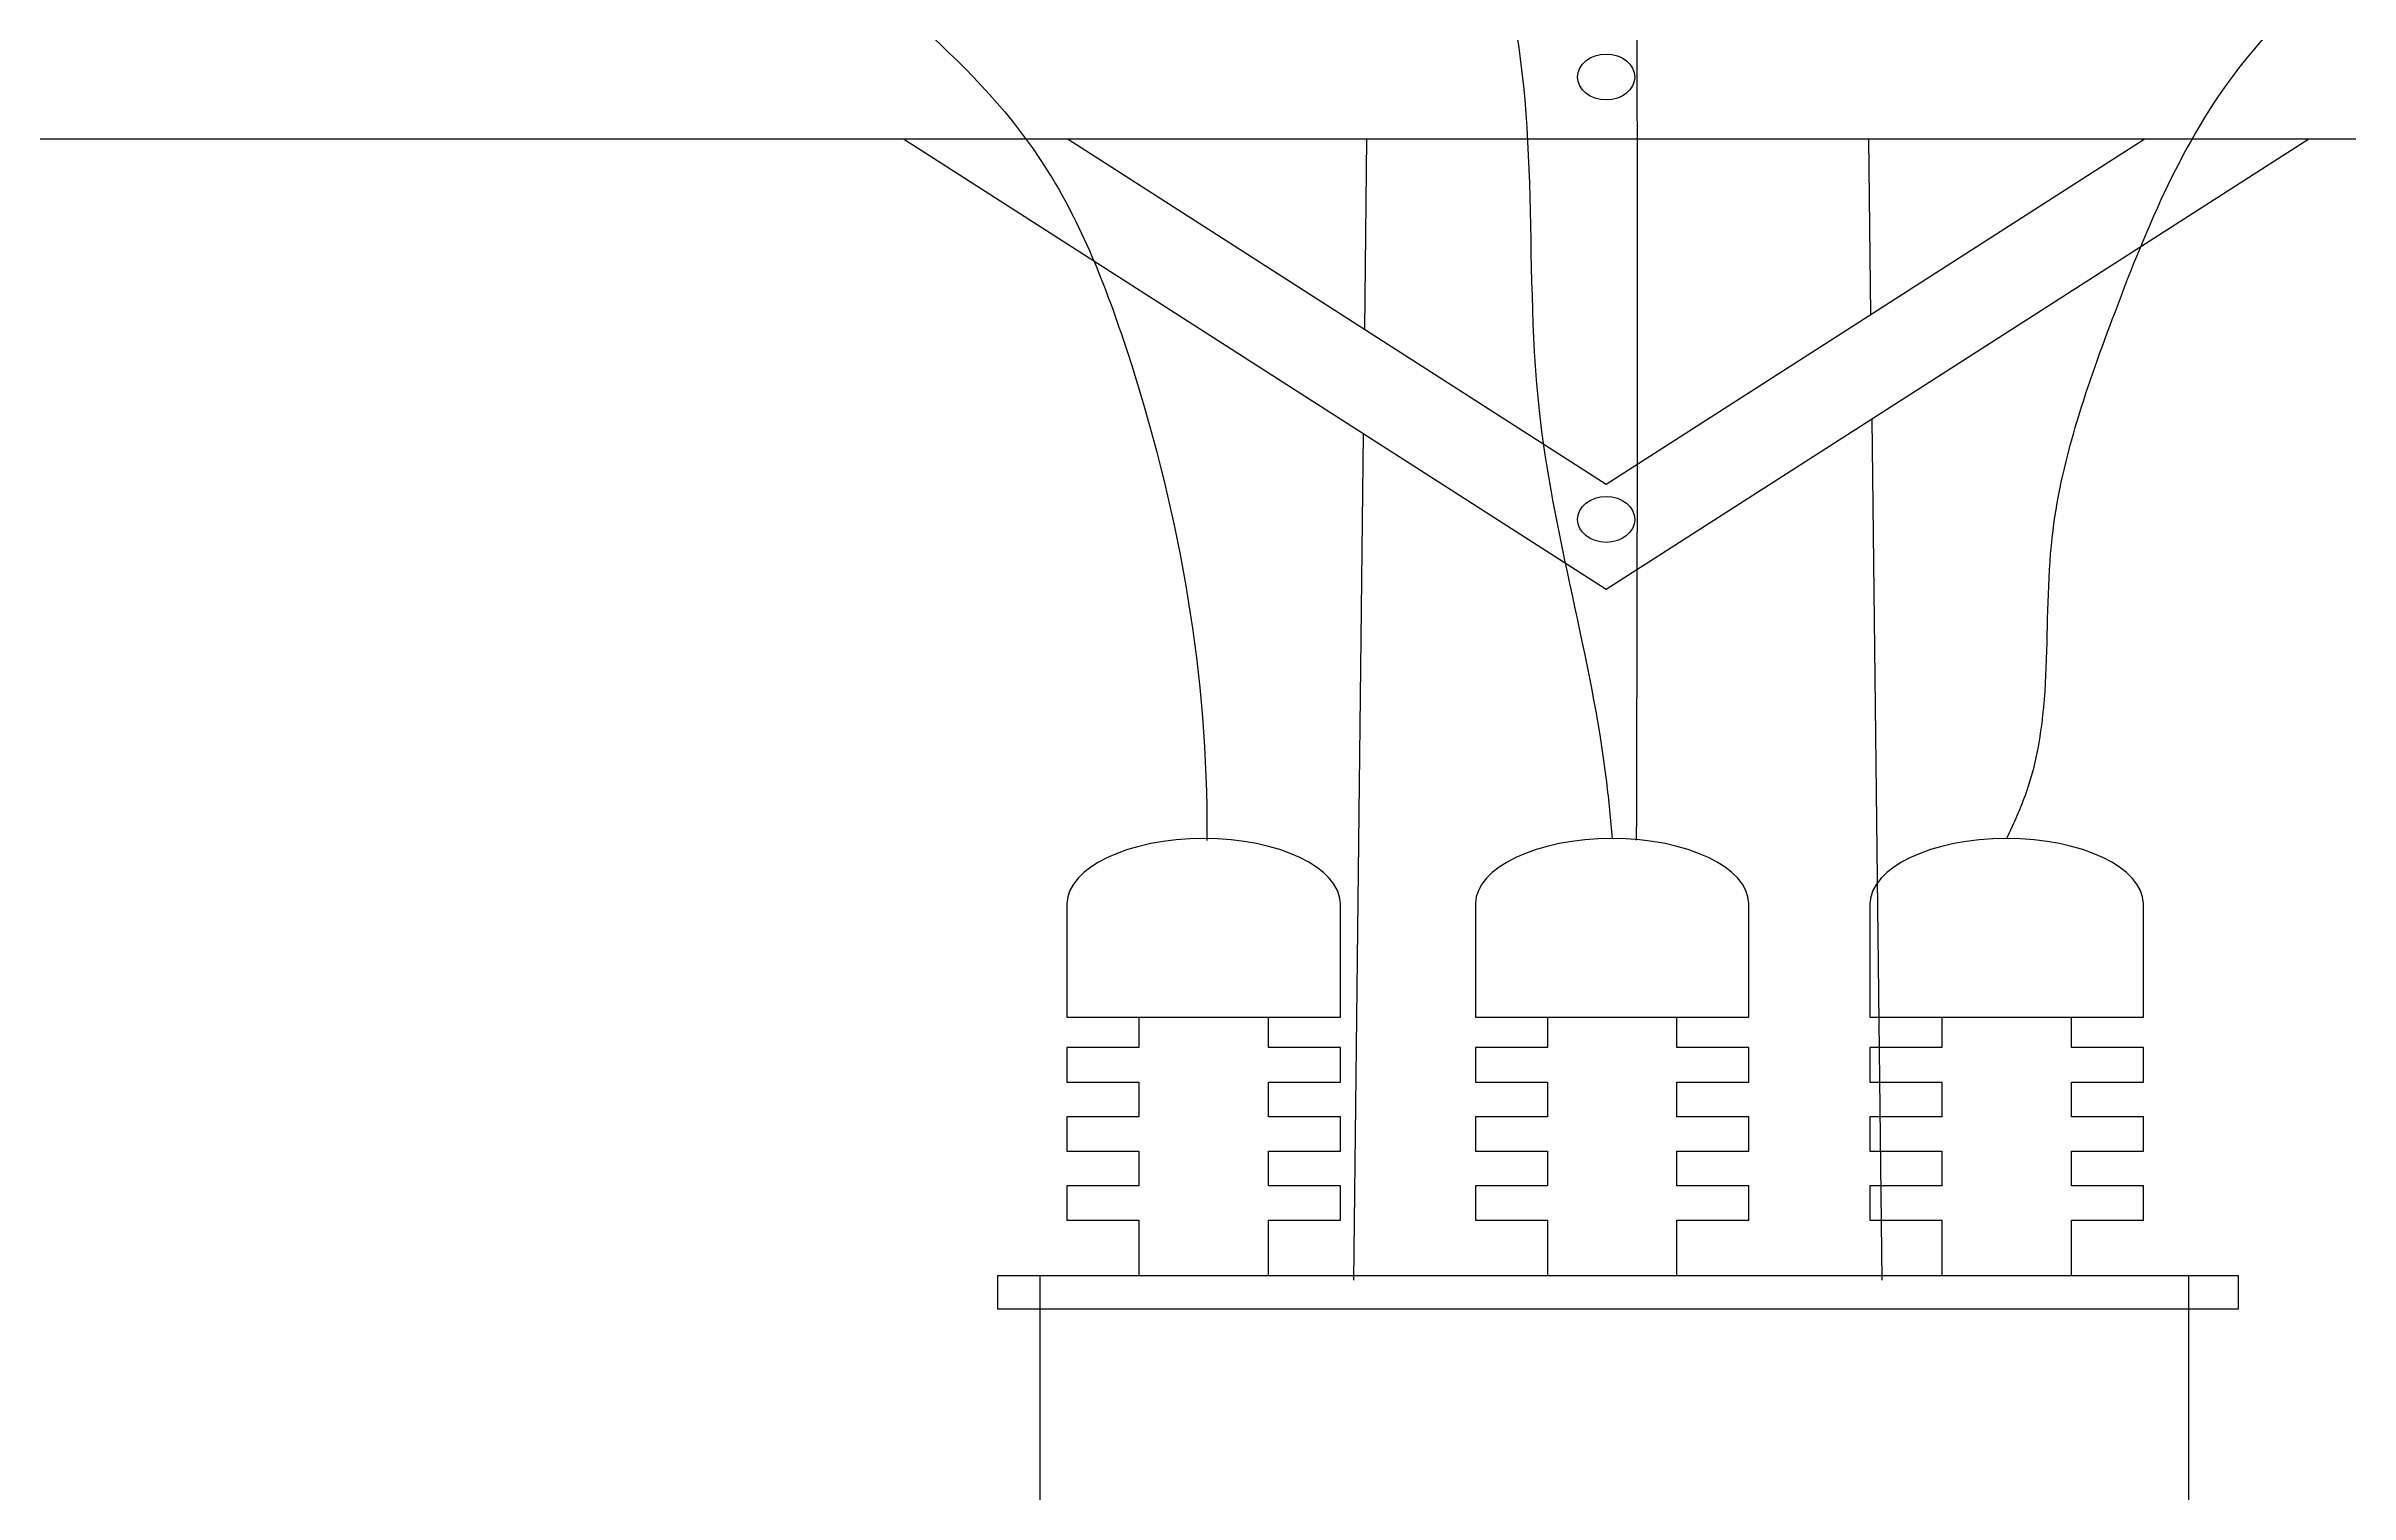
# Model space of a CAD drawing. Header units: millimetres. Extents: x 168 to 394, y 129 to 255.
# Drawn here: x 169.865 to 171.808, y 228.228 to 229.449 of the extents above; entities that cross this region are included whole.
import ezdxf

# ---------------------------------------------------------------- set-up
doc = ezdxf.new("R2010")
doc.units = ezdxf.units.MM
doc.layers.add('LINEA', color=1, linetype='Continuous')
doc.layers.add('SM_TRANSFORMADORES', color=1, linetype='Continuous')
for name, color, linetype, lineweight in [('Poste', 252, 'Continuous', 25), ('Redes', 3, 'Continuous', 25), ('Vestida del Poste', 6, 'Continuous', 25)]:
    doc.layers.add(name, color=color, linetype=linetype, lineweight=lineweight)
doc.styles.add('RomanS', font='romans.shx')

# ---------------------------------------------------------------- blocks, each defined once
blk = doc.blocks.new('AIS')
at = {"layer": 'SM_TRANSFORMADORES', "ltscale": 0.8}
blk.add_line((-0.45, 0), (0.45, 0), dxfattribs=at)
at = {"layer": 'SM_TRANSFORMADORES'}
blk.add_lwpolyline([(-0.95, 3.739), (0.95, 3.739), (0.95, 5.385, 0.991151), (-0.95, 5.385), (-0.95, 3.739)], format="xyb", dxfattribs=at)
for points in [[(-0.45, 3.739), (-0.45, 3.3), (-0.95, 3.3), (-0.95, 2.8), (-0.45, 2.8), (-0.45, 2.3), (-0.95, 2.3), (-0.95, 1.8), (-0.45, 1.8), (-0.45, 1.3), (-0.95, 1.3), (-0.95, 0.8), (-0.45, 0.8), (-0.45, 0)], [(0.45, 0), (0.45, 0.8), (0.95, 0.8), (0.95, 1.3), (0.45, 1.3), (0.45, 1.8), (0.95, 1.8), (0.95, 2.3), (0.45, 2.3), (0.45, 2.8), (0.95, 2.8), (0.95, 3.3), (0.45, 3.3), (0.45, 3.739)]]:
    blk.add_lwpolyline(points, dxfattribs=at)
at = {"layer": 'LINEA', "style": 'RomanS'}
for p in [(0.698, 3.3), (-0.702, 1.8), (0.698, 1.3), (-0.002, 0)]:
    blk.add_text('DHRM', height=0.000831, dxfattribs=at).set_placement(p)
blk = doc.blocks.new('A$C635864E5')
at = {"layer": 'Poste', "elevation": -0.001}
for points in [[(-55.885, 79.955), (-55.866, 81.959)], [(-51.616, 80.113), (-51.633, 81.959)], [(-51.523, 69.933), (-51.606, 79.009)], [(-55.977, 69.933), (-55.895, 78.85)]]:
    blk.add_lwpolyline(points, dxfattribs=at)
at = {"layer": 'Poste'}
for centre in [(-53.849, 82.614, -0.001), (-53.849, 77.951, -0.001)]:
    blk.add_circle(centre, 0.242, dxfattribs=at)
at = {"layer": 'Redes'}
blk.add_open_spline([(-53.592, 74.572, -0.001), (-53.579, 80.625, -0.001), (-53.588, 91.297, -0.001), (-54, 104.788, -0.001), (-53.206, 115.244, -0.001), (-53.726, 118.732, -0.001), (-53.202, 119.67, -0.001), (-52.386, 120.329, -0.001), (-51.046, 120.35, -0.001), (-49.116, 120.237, -0.001), (-46.087, 120.163, -0.001), (-42.73, 120.209, -0.001), (-40.411, 120.323, -0.001), (-39.472, 120.369, -0.001)], degree=3, knots=[71.25288, 71.25288, 71.25288, 71.25288, 80.875274, 103.243234, 111.517299, 112.623928, 113.466166, 114.6251, 115.577532, 117.370686, 120.483076, 124.632152, 127.44979, 127.44979, 127.44979, 127.44979], dxfattribs=at)
for points in [[(-70.049, 90.245, -0.001), (-67.402, 88.816, -0.001), (-63.612, 86.66, -0.001), (-60.883, 84.37, -0.001), (-58.573, 81.654, -0.001), (-57.889, 79.725, -0.001), (-57.216, 74.77, -0.001), (-57.216, 74.567, -0.001)], [(-58.884, 90.173, -0.001), (-57.383, 89.165, -0.001), (-55.394, 85.678, -0.001), (-54.736, 83.792, -0.001), (-54.417, 79.129, -0.001), (-53.847, 75.185, -0.001), (-53.799, 74.587, -0.001)], [(-37.221, 90.173, -0.001), (-40.771, 88.419, -0.001), (-46.306, 84.978, -0.001), (-48.569, 82.62, -0.001), (-49.584, 80.055, -0.001), (-50.091, 77.757, -0.001), (-50.308, 75.072, -0.001), (-50.472, 74.587, -0.001)]]:
    blk.add_spline(points, degree=3, dxfattribs=at)
at = {"layer": 'Vestida del Poste', "elevation": -0.001}
for points in [[(-73.041, 83.024), (-34.398, 83.024), (-34.398, 81.959), (-73.041, 81.959)], [(-58.98, 69.626), (-58.98, 69.981), (-48.519, 69.981), (-48.519, 69.626)], [(-58.623, 62.225), (-58.623, 69.981), (-48.938, 69.981), (-48.938, 62.225)]]:
    blk.add_lwpolyline(points, close=True, dxfattribs=at)
for points in [[(-47.924, 81.959), (-53.849, 77.211), (-59.774, 81.959)], [(-58.386, 81.959), (-53.849, 78.323), (-49.313, 81.959)]]:
    blk.add_lwpolyline(points, dxfattribs=at)
at = {"layer": 'Vestida del Poste', "xscale": 1.213441339188143, "yscale": 0.7280648035128857, "zscale": 1.213441339188143}
for p in [(-57.243, 69.981, -0.001), (-53.799, 69.981, -0.001), (-50.472, 69.981, -0.001)]:
    blk.add_blockref('AIS', p, dxfattribs=at)

msp = doc.modelspace()

# ---------------------------------------------------------------- block references
at = {"xscale": 0.1, "yscale": 0.08, "zscale": 0.1}
msp.add_blockref('A$C635864E5', (176.56546, 222.81411, 0.00009), dxfattribs=at)

doc.saveas('drawing.dxf')
